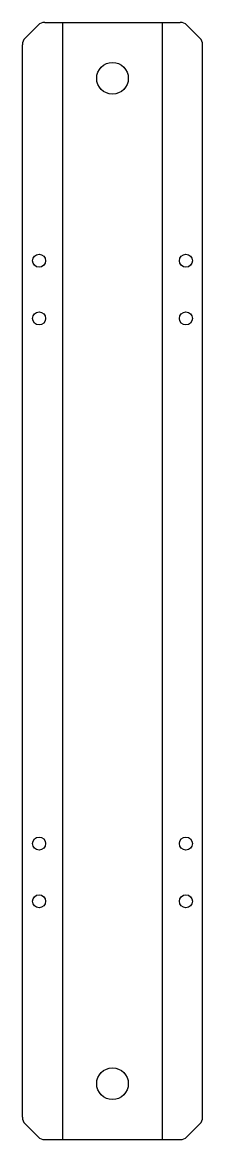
# Model space of a CAD drawing. Header units: millimetres. Extents: x 124 to 220, y -300 to 300.
import ezdxf

# ---------------------------------------------------------------- set-up
doc = ezdxf.new("R2010")
doc.units = ezdxf.units.MM

msp = doc.modelspace()

# ---------------------------------------------------------------- linework, layer by layer
for p, q in [((135.64629, 300), (208.35371, 300)), ((125.039688, 291.464466), (132.110756, 298.535534)), ((211.889244, 298.535534), (218.960312, 291.464466)), ((123.575222, -287.928932), (123.575222, 287.928932)), ((220.424778, -287.928932), (220.424778, 287.928932)), ((125.039688, -291.464466), (132.110756, -298.535534)), ((211.889244, -298.535534), (218.960312, -291.464466)), ((135.64629, -300), (208.35371, -300))]:
    msp.add_line(p, q)
at = {"color": 1}
for p, q in [((145.287611, -300), (145.287611, 300)), ((198.712389, 300), (198.712389, -300))]:
    msp.add_line(p, q, dxfattribs=at)
for centre, radius in [((172, 270), 8.5), ((132.575222, 172), 3.5), ((211.424778, 172), 3.5), ((132.575222, 141), 3.5), ((211.424778, 141), 3.5), ((132.575222, -141), 3.5), ((211.424778, -141), 3.5), ((132.575222, -172), 3.5), ((211.424778, -172), 3.5), ((172, -270), 8.5)]:
    msp.add_circle(centre, radius)
for centre, start, end in [((135.64629, 295), 90, 135), ((208.35371, 295), 45, 90), ((128.575222, 287.928932), 135, 180), ((215.424778, 287.928932), 360, 45), ((128.575222, -287.928932), 180, 225), ((215.424778, -287.928932), 315, 0), ((135.64629, -295), 225, 270), ((208.35371, -295), 270, 315)]:
    msp.add_arc(centre, 5, start, end)

doc.saveas('drawing.dxf')
